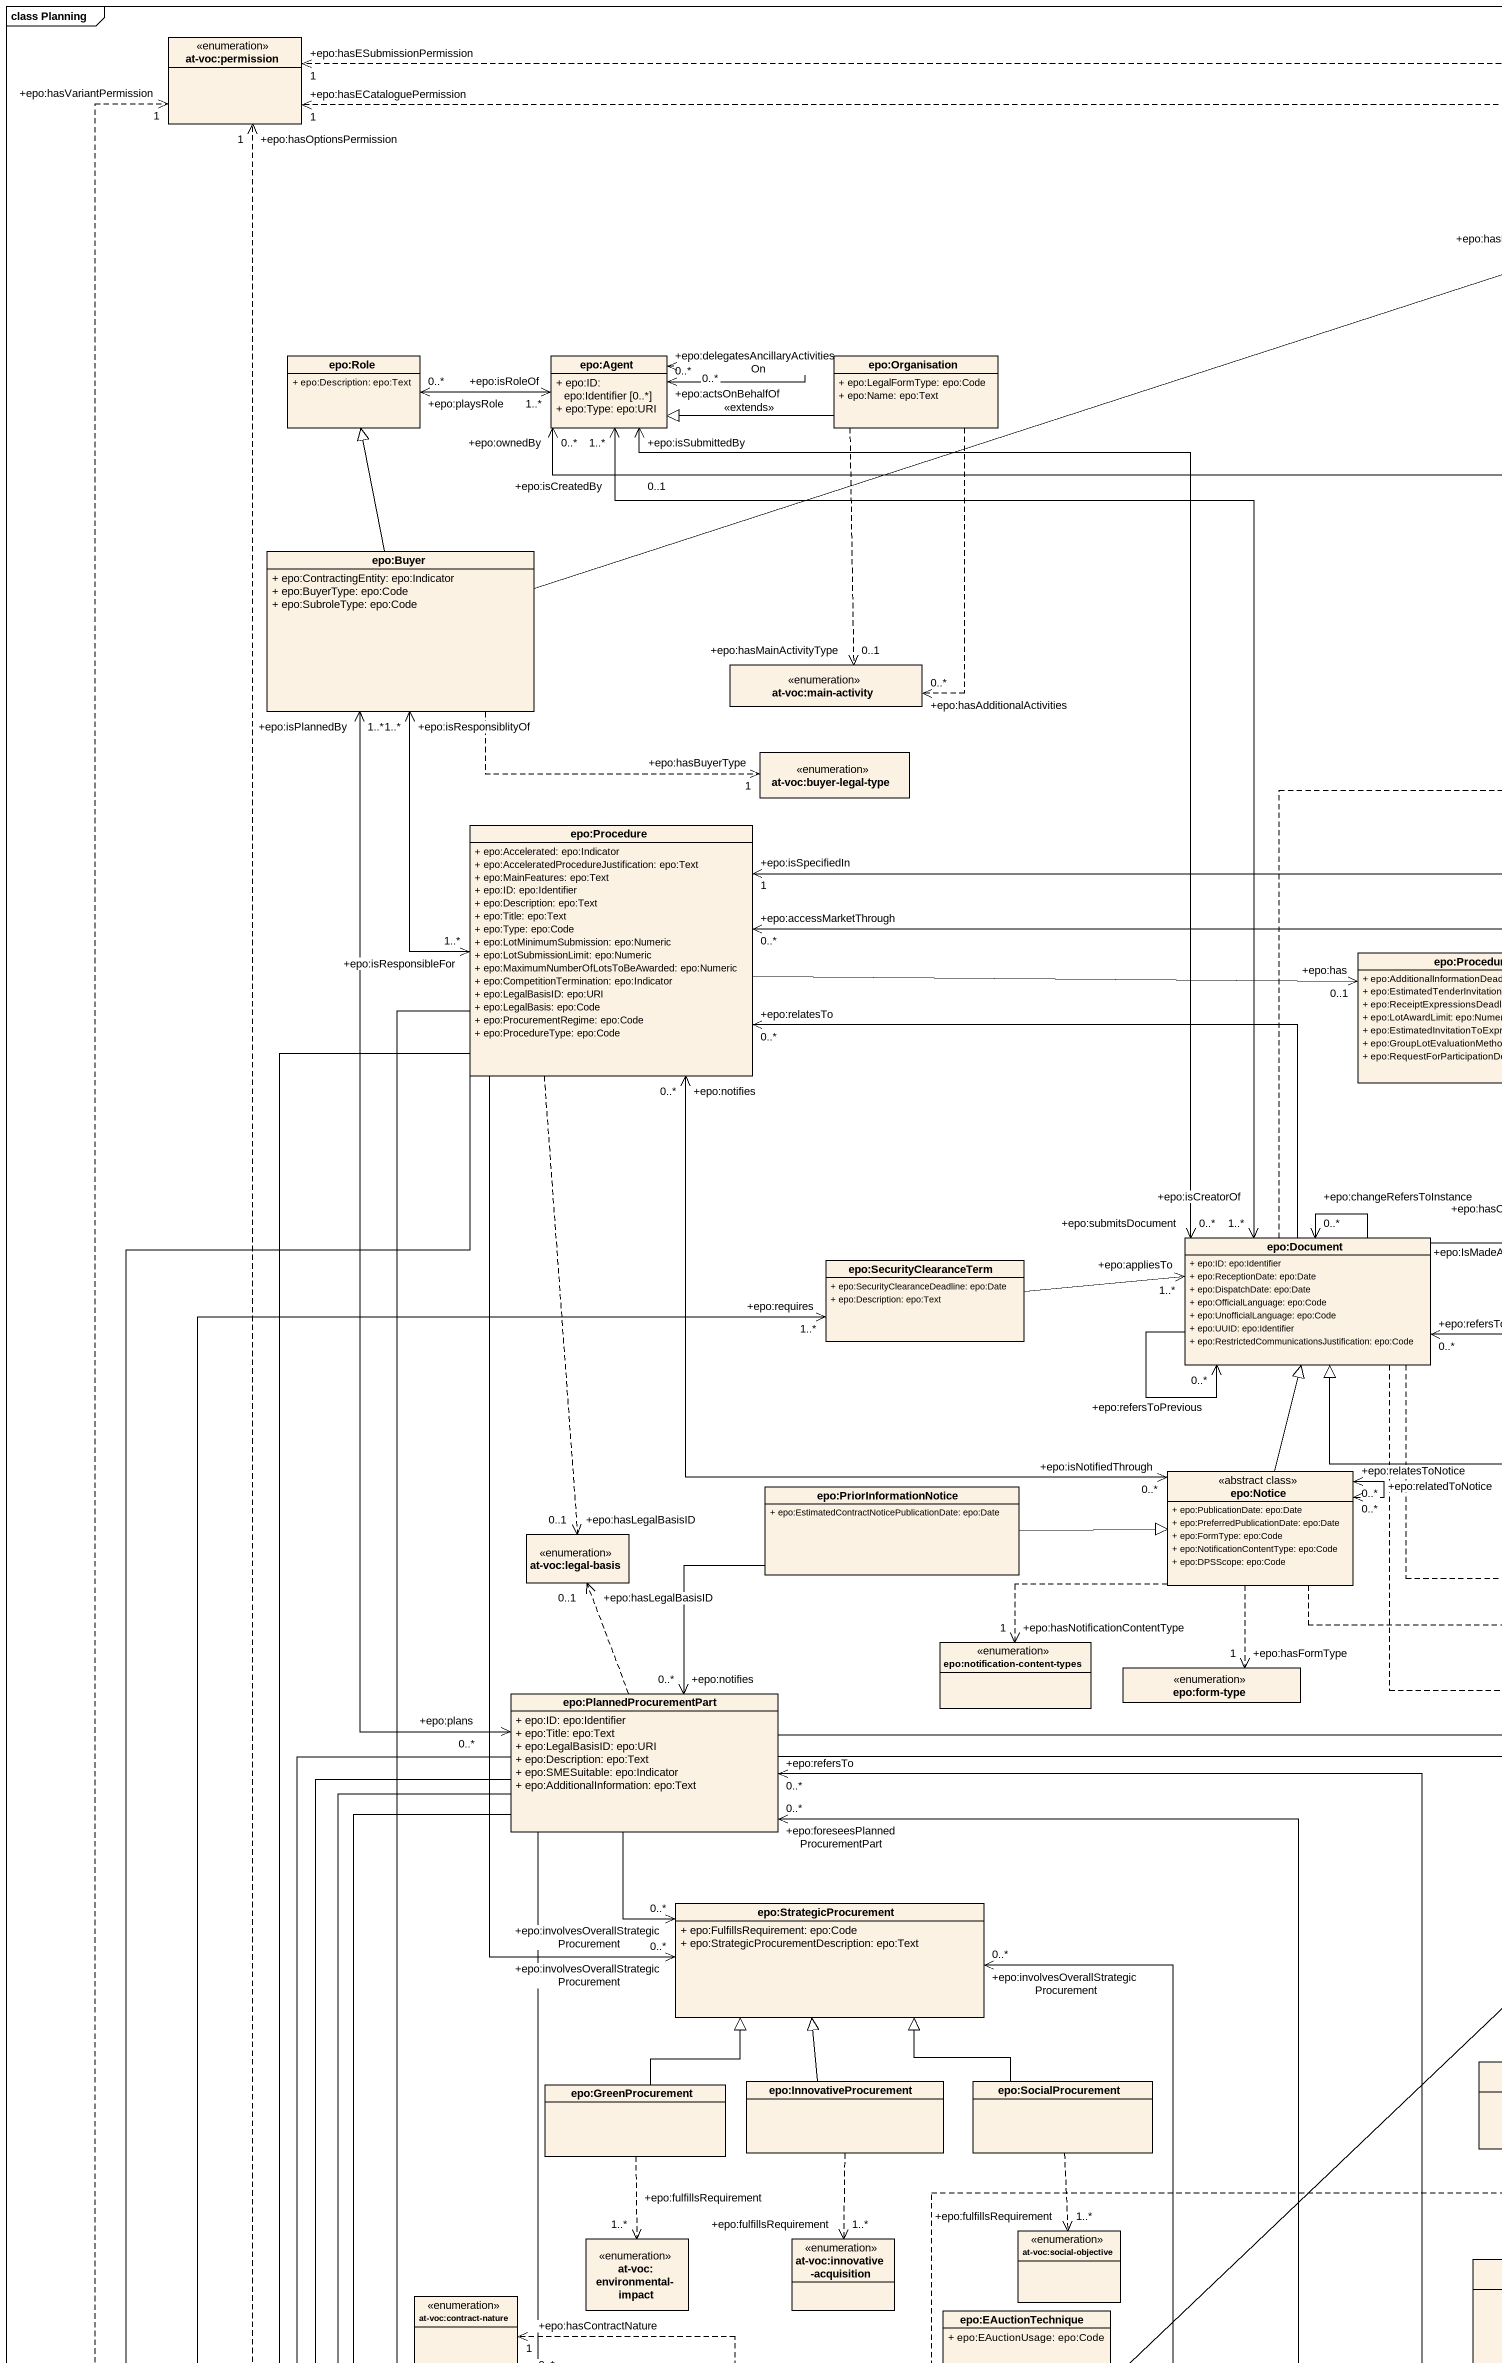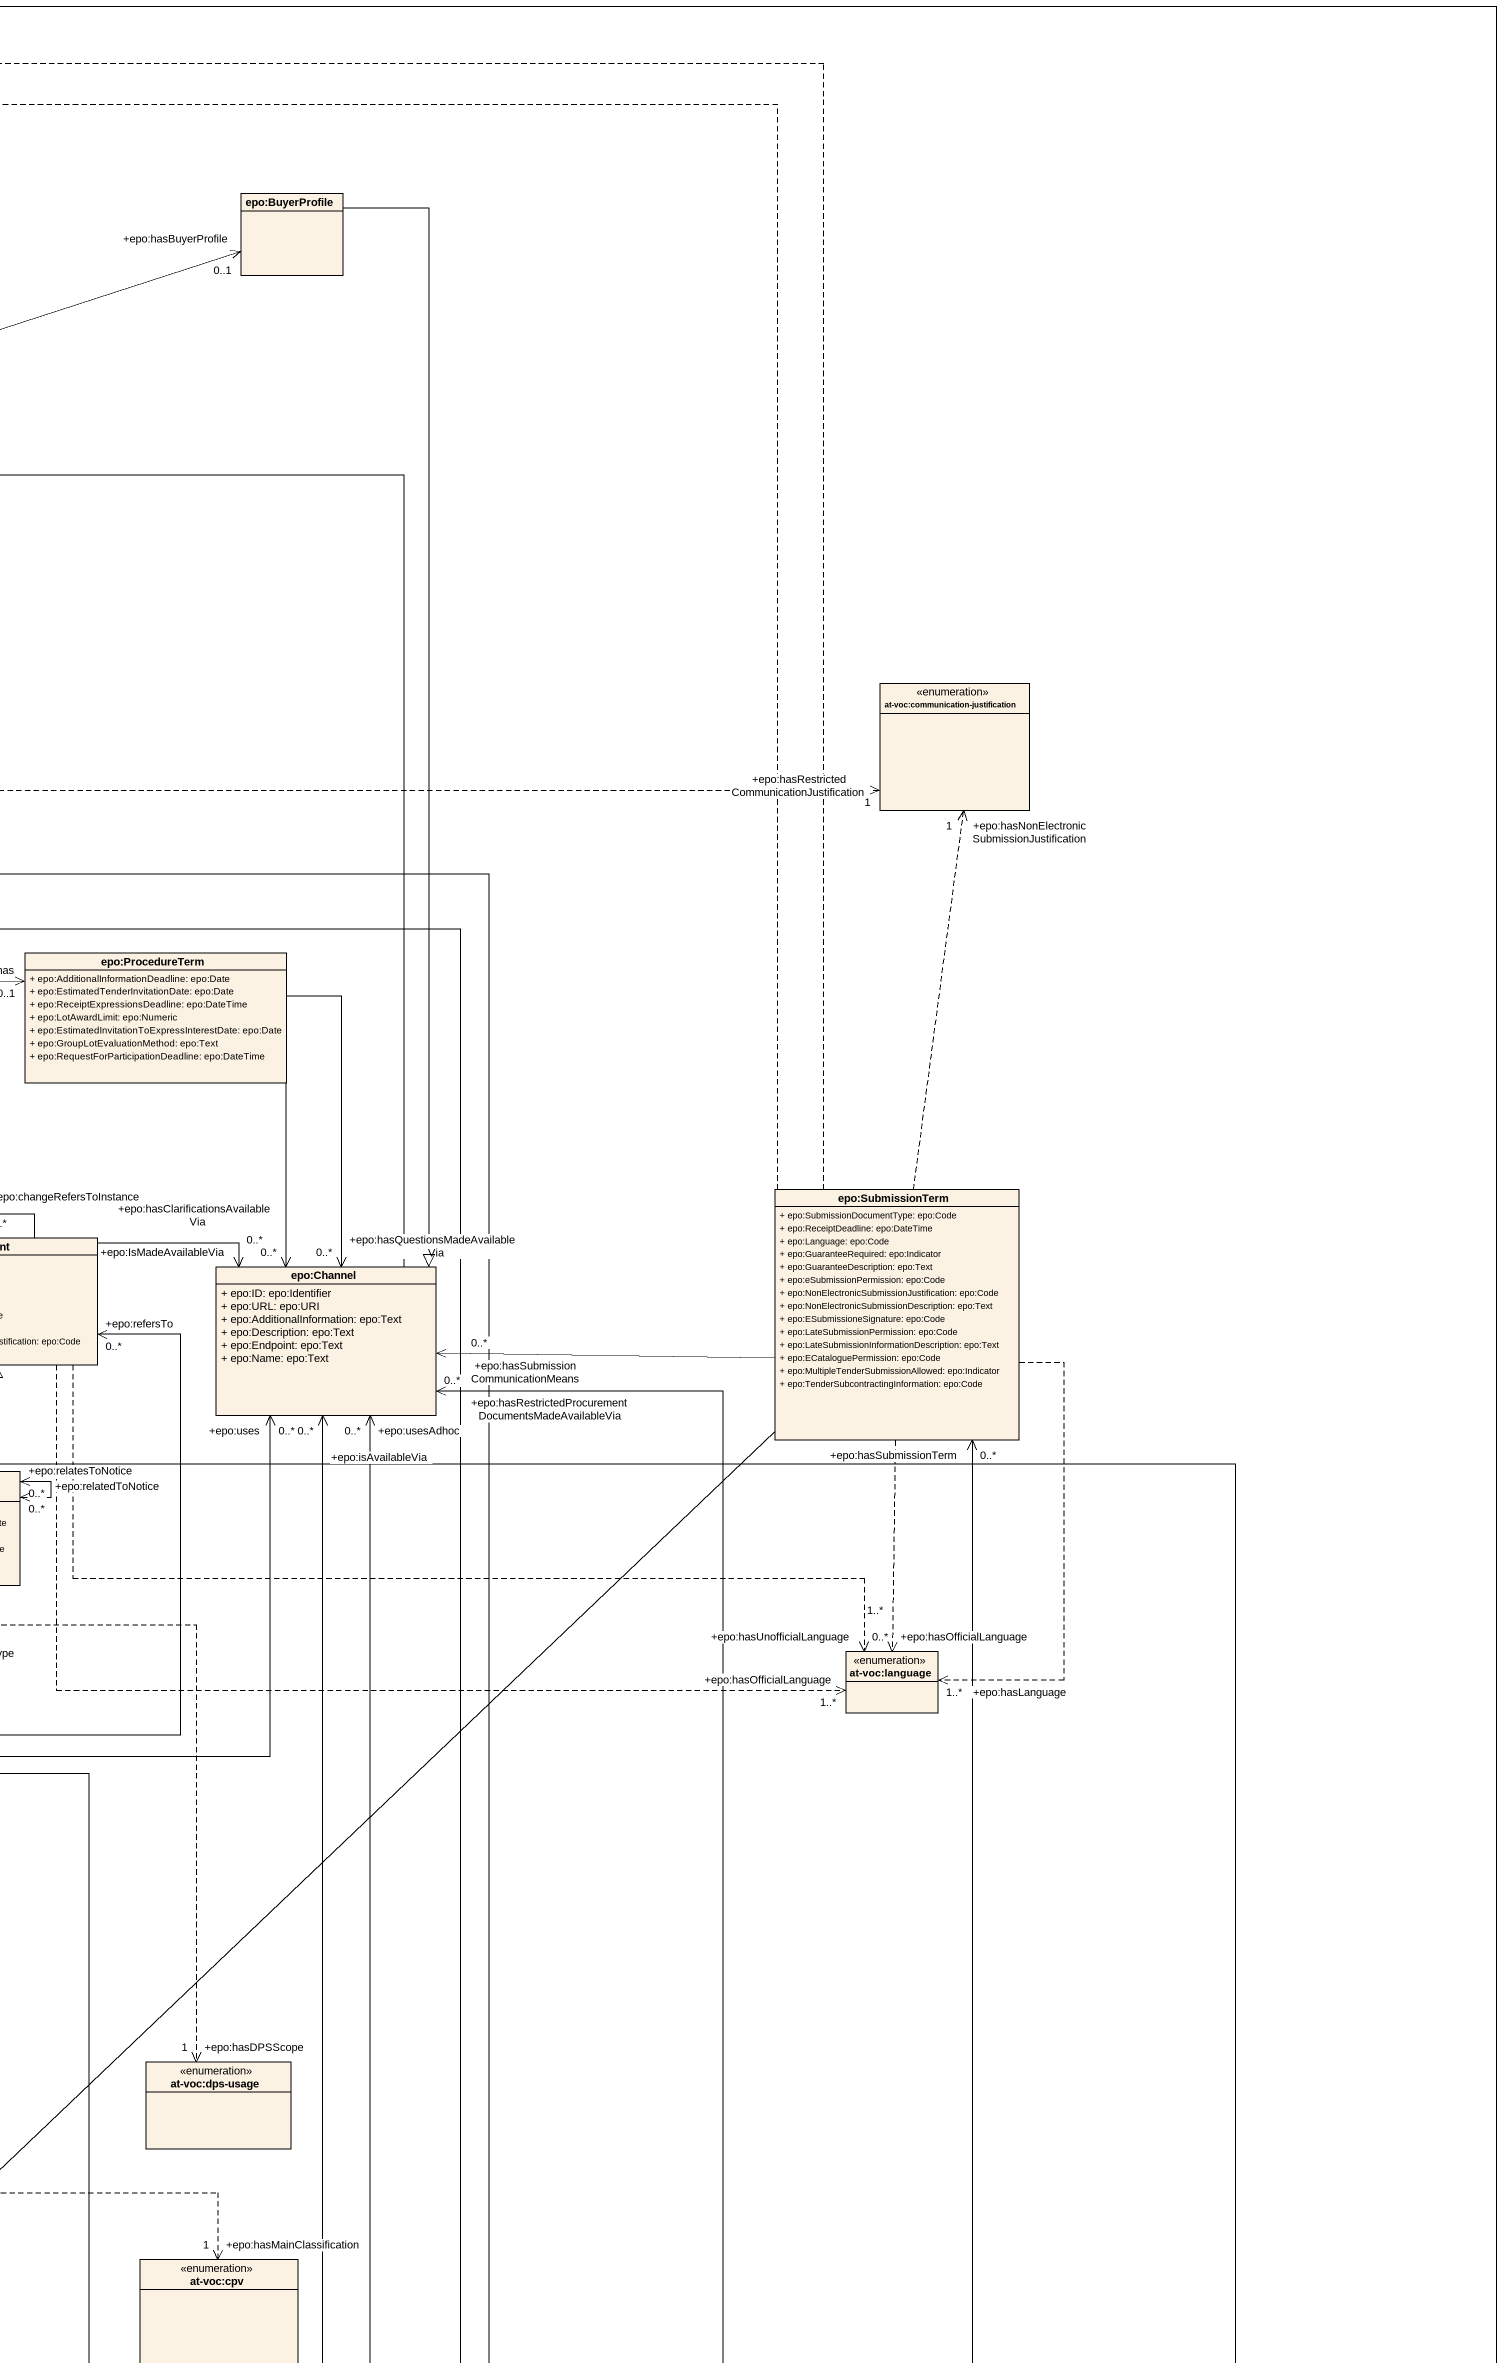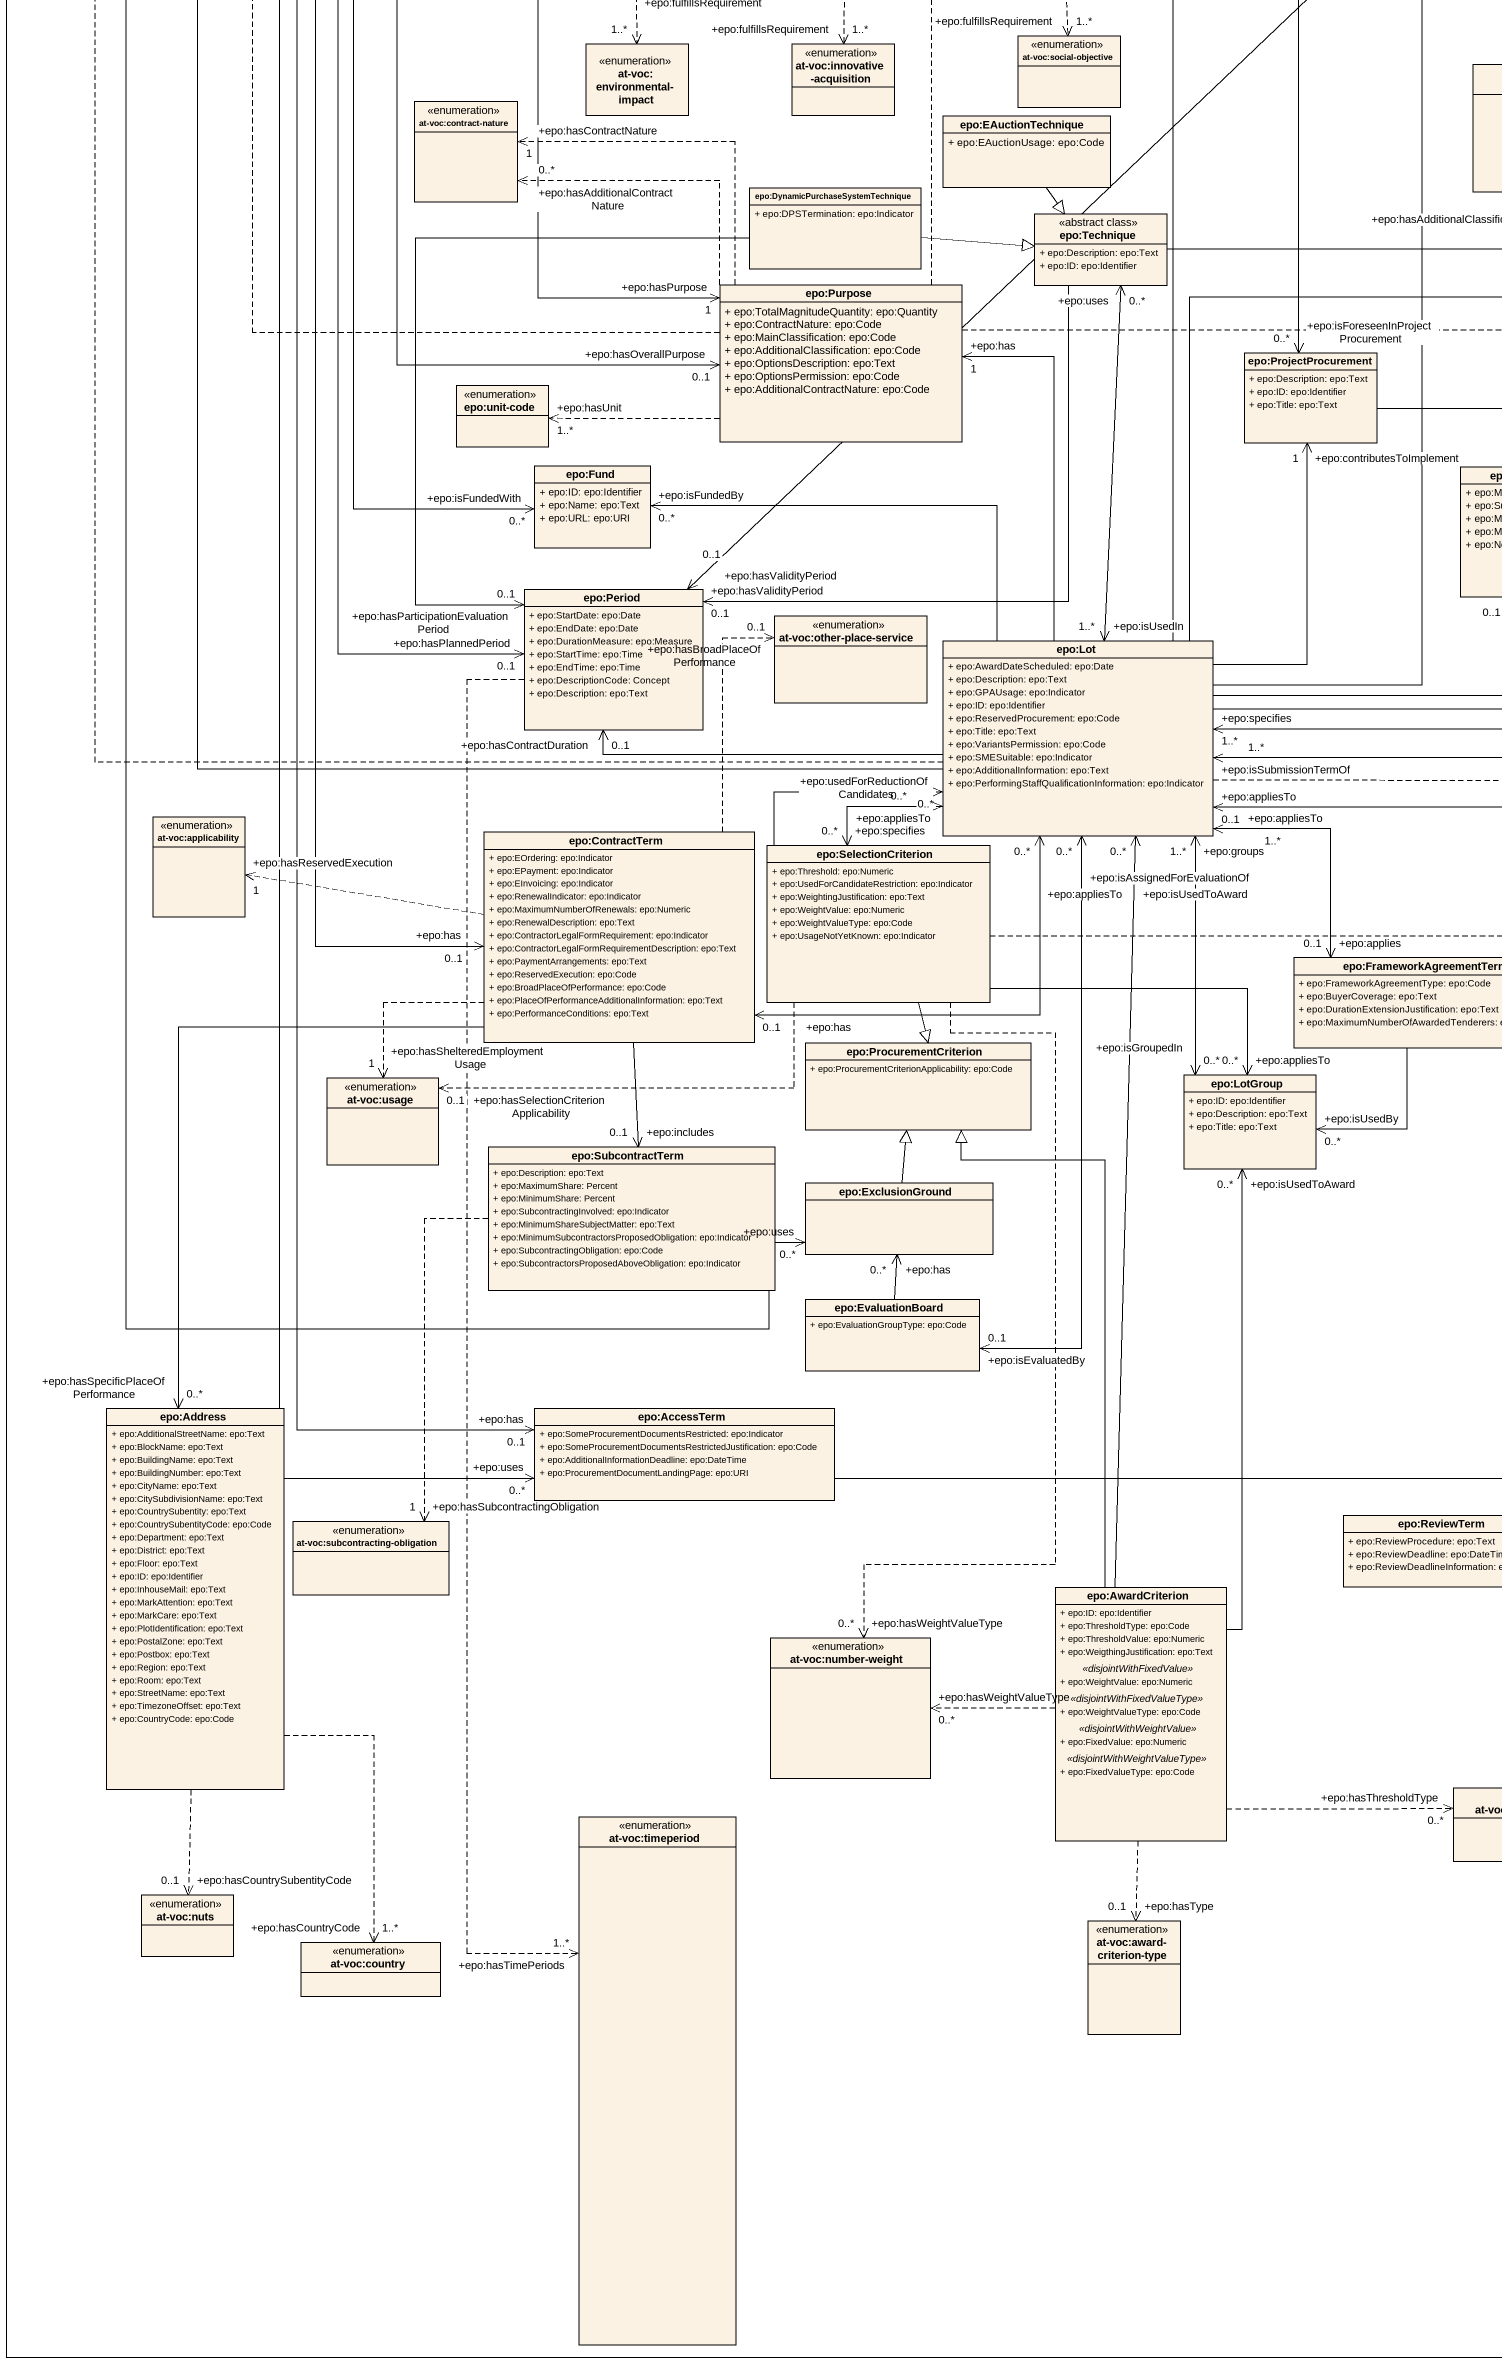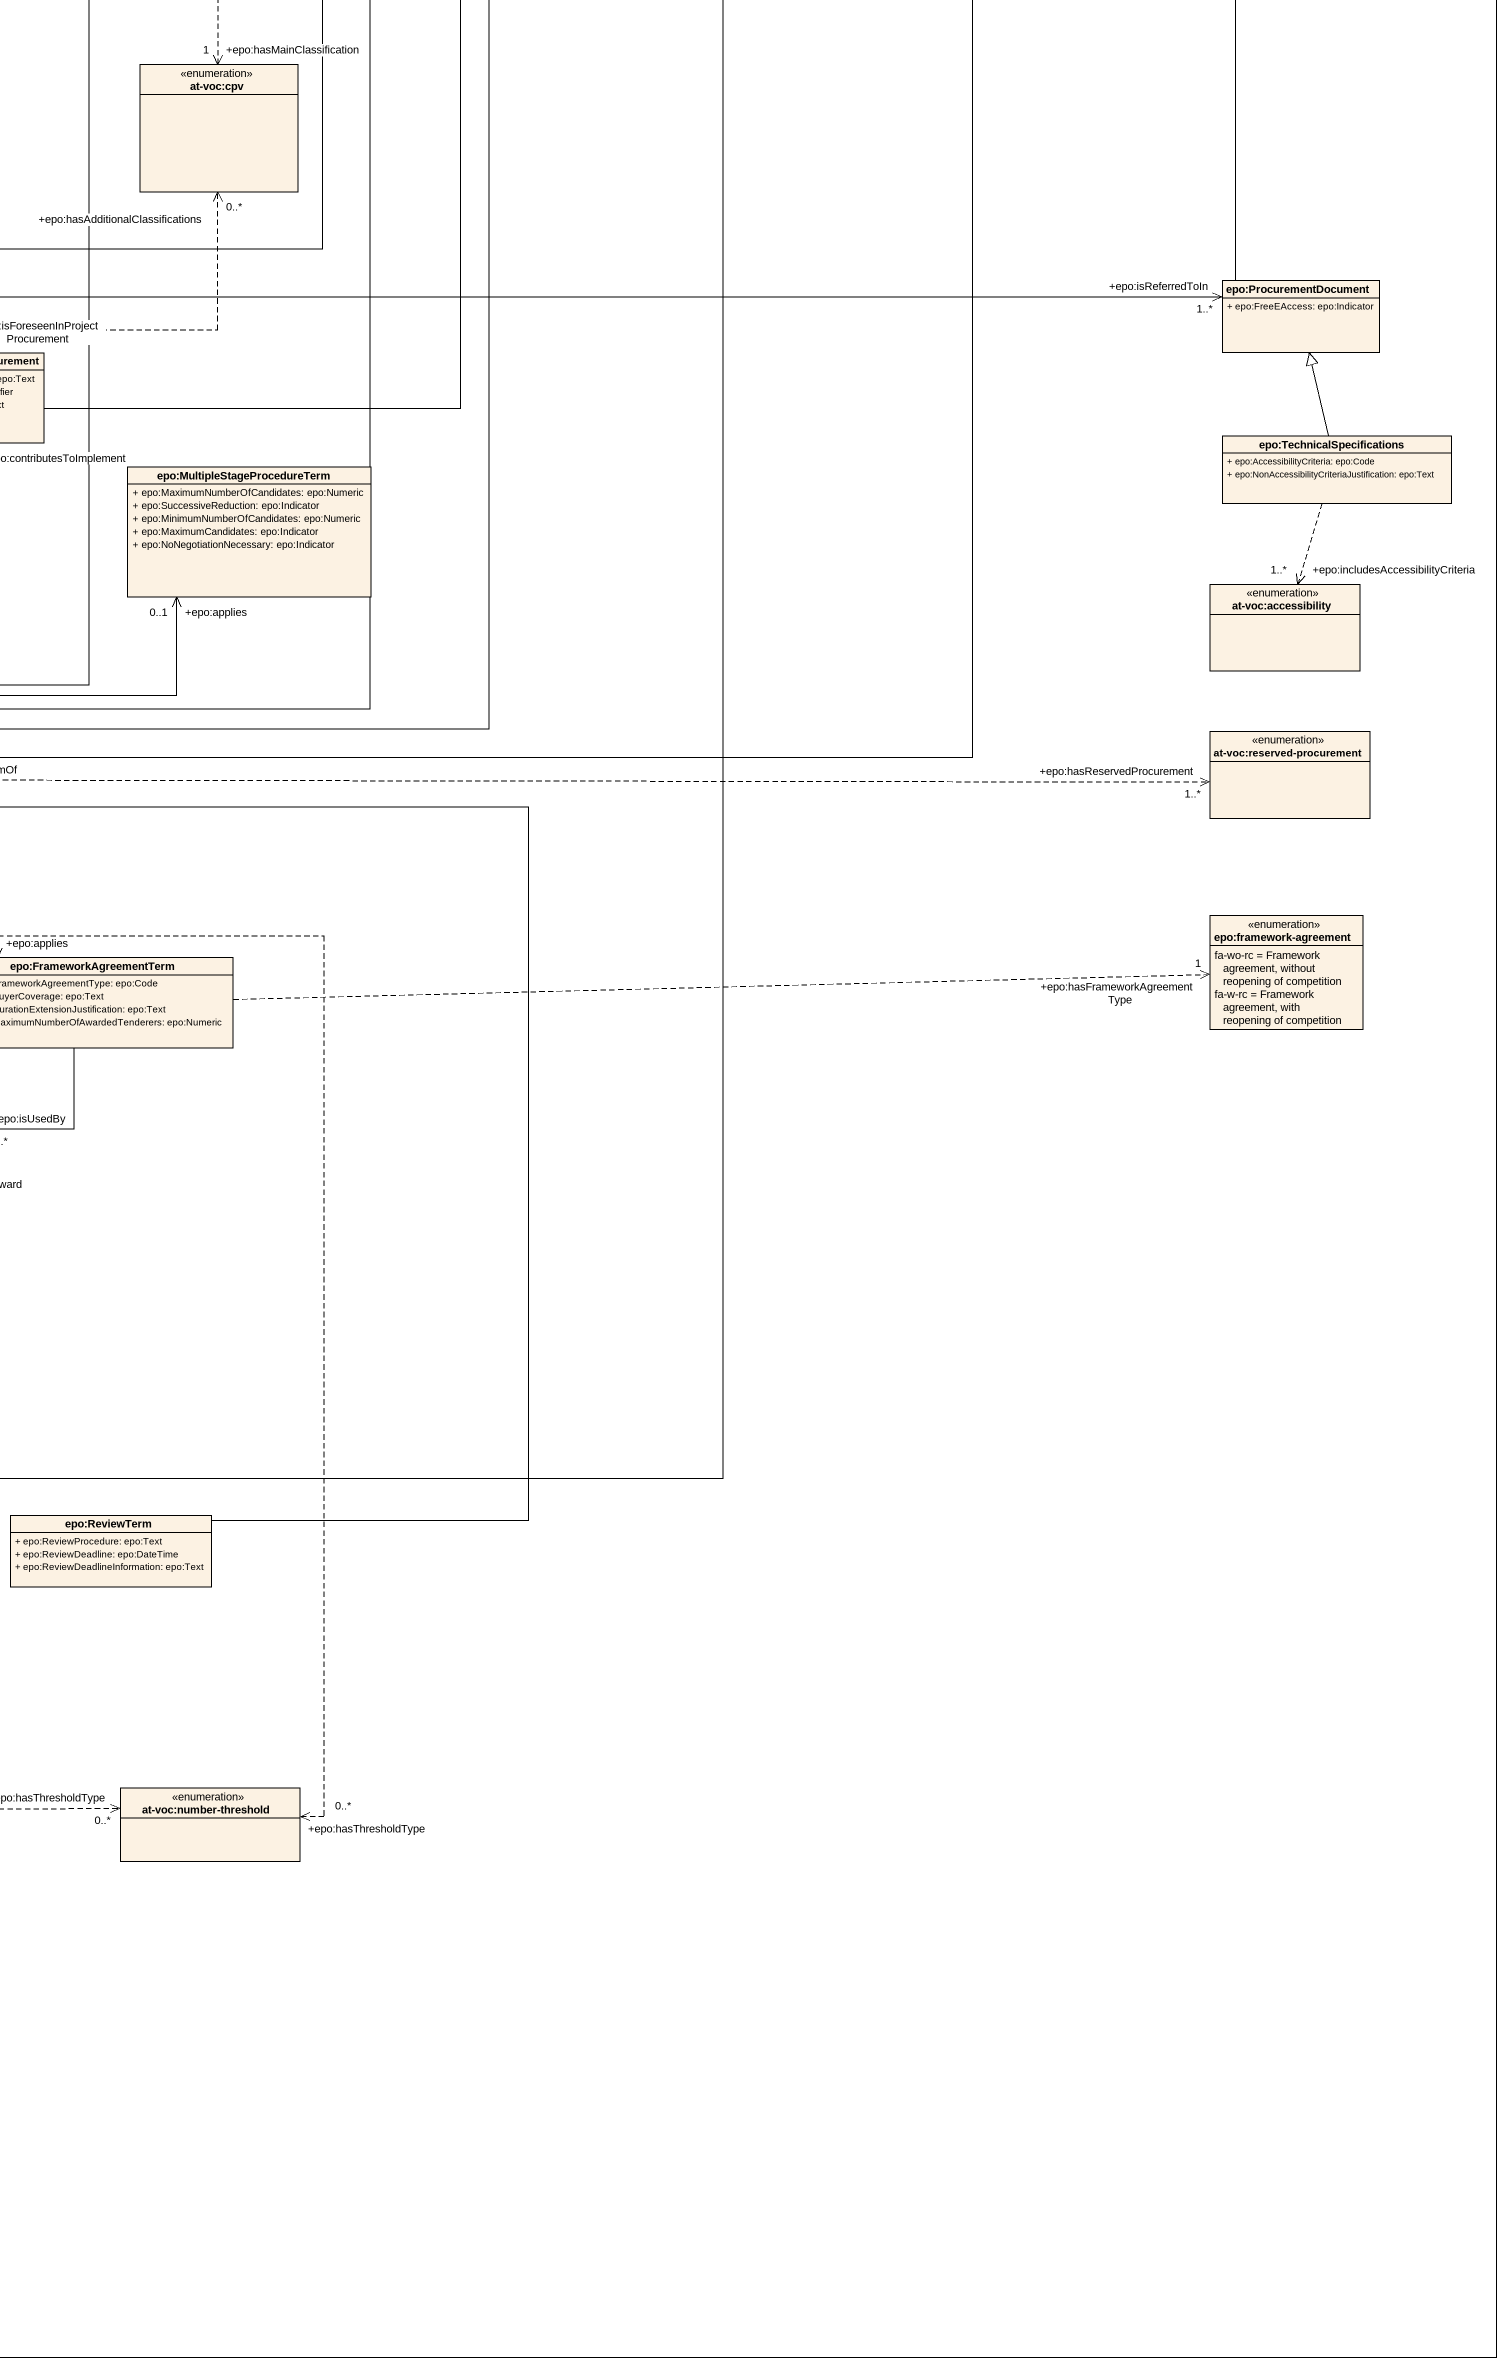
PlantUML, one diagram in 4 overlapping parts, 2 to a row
@startuml
mainframe class Planning
hide circle
hide empty members
skinparam classAttributeIconSize 0
enum "at-voc:permission" as at_voc_permission
class "epo:BuyerProfile" as epo_BuyerProfile
class "epo:Role" as epo_Role {
  + epo:Description: epo:Text
}
class "epo:Agent" as epo_Agent {
  + epo:ID: epo:Identifier [0..*]
  + epo:Type: epo:URI
}
class "epo:Organisation" as epo_Organisation {
  + epo:LegalFormType: epo:Code
  + epo:Name: epo:Text
}
class "epo:Buyer" as epo_Buyer {
  + epo:ContractingEntity: epo:Indicator
  + epo:BuyerType: epo:Code
  + epo:SubroleType: epo:Code
}
enum "at-voc:main-activity" as at_voc_main_activity
enum "at-voc:communication-justification" as at_voc_communication
enum "at-voc:buyer-legal-type" as at_voc_buyer_legal_type
class "epo:Procedure" as epo_Procedure {
  + epo:Accelerated: epo:Indicator
  + epo:AcceleratedProcedureJustification: epo:Text
  + epo:MainFeatures: epo:Text
  + epo:ID: epo:Identifier
  + epo:Description: epo:Text
  + epo:Title: epo:Text
  + epo:Type: epo:Code
  + epo:LotMinimumSubmission: epo:Numeric
  + epo:LotSubmissionLimit: epo:Numeric
  + epo:MaximumNumberOfLotsToBeAwarded: epo:Numeric
  + epo:CompetitionTermination: epo:Indicator
  + epo:LegalBasisID: epo:URI
  + epo:LegalBasis: epo:Code
  + epo:ProcurementRegime: epo:Code
  + epo:ProcedureType: epo:Code
}
class "epo:ProcedureTerm" as epo_ProcedureTerm {
  + epo:AdditionalInformationDeadline: epo:Date
  + epo:EstimatedTenderInvitationDate: epo:Date
  + epo:ReceiptExpressionsDeadline: epo:DateTime
  + epo:LotAwardLimit: epo:Numeric
  + epo:EstimatedInvitationToExpressInterestDate: epo:Date
  + epo:GroupLotEvaluationMethod: epo:Text
  + epo:RequestForParticipationDeadline: epo:DateTime
}
class "epo:SubmissionTerm" as epo_SubmissionTerm {
  + epo:SubmissionDocumentType: epo:Code
  + epo:ReceiptDeadline: epo:DateTime
  + epo:Language: epo:Code
  + epo:GuaranteeRequired: epo:Indicator
  + epo:GuaranteeDescription: epo:Text
  + epo:eSubmissionPermission: epo:Code
  + epo:NonElectronicSubmissionJustification: epo:Code
  + epo:NonElectronicSubmissionDescription: epo:Text
  + epo:ESubmissioneSignature: epo:Code
  + epo:LateSubmissionPermission: epo:Code
  + epo:LateSubmissionInformationDescription: epo:Text
  + epo:ECataloguePermission: epo:Code
  + epo:MultipleTenderSubmissionAllowed: epo:Indicator
  + epo:TenderSubcontractingInformation: epo:Code
}
class "epo:SecurityClearanceTerm" as epo_SecurityClearanceTerm {
  + epo:SecurityClearanceDeadline: epo:Date
  + epo:Description: epo:Text
}
class "epo:Document" as epo_Document {
  + epo:ID: epo:Identifier
  + epo:ReceptionDate: epo:Date
  + epo:DispatchDate: epo:Date
  + epo:OfficialLanguage: epo:Code
  + epo:UnofficialLanguage: epo:Code
  + epo:UUID: epo:Identifier
  + epo:RestrictedCommunicationsJustification: epo:Code
}
class "epo:Channel" as epo_Channel {
  + epo:ID: epo:Identifier
  + epo:URL: epo:URI
  + epo:AdditionalInformation: epo:Text
  + epo:Description: epo:Text
  + epo:Endpoint: epo:Text
  + epo:Name: epo:Text
}
class "epo:PriorInformationNotice" as epo_PriorInformationNotice {
  + epo:EstimatedContractNoticePublicationDate: epo:Date
}
class "epo:Notice" as epo_Notice <<abstract class>> {
  + epo:PublicationDate: epo:Date
  + epo:PreferredPublicationDate: epo:Date
  + epo:FormType: epo:Code
  + epo:NotificationContentType: epo:Code
  + epo:DPSScope: epo:Code
}
enum "at-voc:legal-basis" as at_voc_legal_basis
enum "epo:notification-content-types" as epo_notification_content
enum "epo:form-type" as epo_form_type
enum "at-voc:language" as at_voc_language
class "epo:PlannedProcurementPart" as epo_PlannedProcurementPart {
  + epo:ID: epo:Identifier
  + epo:Title: epo:Text
  + epo:LegalBasisID: epo:URI
  + epo:Description: epo:Text
  + epo:SMESuitable: epo:Indicator
  + epo:AdditionalInformation: epo:Text
}
class "epo:StrategicProcurement" as epo_StrategicProcurement {
  + epo:FulfillsRequirement: epo:Code
  + epo:StrategicProcurementDescription: epo:Text
}
class "epo:GreenProcurement" as epo_GreenProcurement
class "epo:InnovativeProcurement" as epo_InnovativeProcurement
class "epo:SocialProcurement" as epo_SocialProcurement
enum "at-voc:dps-usage" as at_voc_dps_usage
enum "at-voc:social-objective" as at_voc_social_objective
enum "at-voc:environmental-impact" as at_voc_environmental_impact
enum "at-voc:innovative-acquisition" as at_voc_innovative
enum "at-voc:cpv" as at_voc_cpv
enum "at-voc:contract-nature" as at_voc_contract_nature
class "epo:EAuctionTechnique" as epo_EAuctionTechnique {
  + epo:EAuctionUsage: epo:Code
}
class "epo:DynamicPurchaseSystemTechnique" as epo_DynamicPurchaseSystemTec {
  + epo:DPSTermination: epo:Indicator
}
class "epo:Technique" as epo_Technique <<abstract class>> {
  + epo:Description: epo:Text
  + epo:ID: epo:Identifier
}
class "epo:Purpose" as epo_Purpose {
  + epo:TotalMagnitudeQuantity: epo:Quantity
  + epo:ContractNature: epo:Code
  + epo:MainClassification: epo:Code
  + epo:AdditionalClassification: epo:Code
  + epo:OptionsDescription: epo:Text
  + epo:OptionsPermission: epo:Code
  + epo:AdditionalContractNature: epo:Code
}
class "epo:ProcurementDocument" as epo_ProcurementDocument {
  + epo:FreeEAccess: epo:Indicator
}
class "epo:ProjectProcurement" as epo_ProjectProcurement {
  + epo:Description: epo:Text
  + epo:ID: epo:Identifier
  + epo:Title: epo:Text
}
enum "epo:unit-code" as epo_unit_code
class "epo:TechnicalSpecifications" as epo_TechnicalSpecifications {
  + epo:AccessibilityCriteria: epo:Code
  + epo:NonAccessibilityCriteriaJustification: epo:Text
}
class "epo:Fund" as epo_Fund {
  + epo:ID: epo:Identifier
  + epo:Name: epo:Text
  + epo:URL: epo:URI
}
class "epo:MultipleStageProcedureTerm" as epo_MultipleStageProcedureTe {
  + epo:MaximumNumberOfCandidates: epo:Numeric
  + epo:SuccessiveReduction: epo:Indicator
  + epo:MinimumNumberOfCandidates: epo:Numeric
  + epo:MaximumCandidates: epo:Indicator
  + epo:NoNegotiationNecessary: epo:Indicator
}
class "epo:Period" as epo_Period {
  + epo:StartDate: epo:Date
  + epo:EndDate: epo:Date
  + epo:DurationMeasure: epo:Measure
  + epo:StartTime: epo:Time
  + epo:EndTime: epo:Time
  + epo:DescriptionCode: Concept
  + epo:Description: epo:Text
}
enum "at-voc:accessibility" as at_voc_accessibility
enum "at-voc:other-place-service" as at_voc_other_place_service
class "epo:Lot" as epo_Lot {
  + epo:AwardDateScheduled: epo:Date
  + epo:Description: epo:Text
  + epo:GPAUsage: epo:Indicator
  + epo:ID: epo:Identifier
  + epo:ReservedProcurement: epo:Code
  + epo:Title: epo:Text
  + epo:VariantsPermission: epo:Code
  + epo:SMESuitable: epo:Indicator
  + epo:AdditionalInformation: epo:Text
  + epo:PerformingStaffQualificationInformation: epo:Indicator
}
enum "at-voc:reserved-procurement" as at_voc_reserved_procurement
enum "at-voc:applicability" as at_voc_applicability
class "epo:ContractTerm" as epo_ContractTerm {
  + epo:EOrdering: epo:Indicator
  + epo:EPayment: epo:Indicator
  + epo:EInvoicing: epo:Indicator
  + epo:RenewalIndicator: epo:Indicator
  + epo:MaximumNumberOfRenewals: epo:Numeric
  + epo:RenewalDescription: epo:Text
  + epo:ContractorLegalFormRequirement: epo:Indicator
  + epo:ContractorLegalFormRequirementDescription: epo:Text
  + epo:PaymentArrangements: epo:Text
  + epo:ReservedExecution: epo:Code
  + epo:BroadPlaceOfPerformance: epo:Code
  + epo:PlaceOfPerformanceAdditionalInformation: epo:Text
  + epo:PerformanceConditions: epo:Text
}
class "epo:SelectionCriterion" as epo_SelectionCriterion {
  + epo:Threshold: epo:Numeric
  + epo:UsedForCandidateRestriction: epo:Indicator
  + epo:WeightingJustification: epo:Text
  + epo:WeightValue: epo:Numeric
  + epo:WeightValueType: epo:Code
  + epo:UsageNotYetKnown: epo:Indicator
}
enum "epo:framework-agreement" as epo_framework_agreement {
  fa-wo-rc = Framework agreement, without reopening of competition
  fa-w-rc = Framework agreement, with reopening of competition
}
class "epo:FrameworkAgreementTerm" as epo_FrameworkAgreementTerm {
  + epo:FrameworkAgreementType: epo:Code
  + epo:BuyerCoverage: epo:Text
  + epo:DurationExtensionJustification: epo:Text
  + epo:MaximumNumberOfAwardedTenderers: epo:Numeric
}
class "epo:ProcurementCriterion" as epo_ProcurementCriterion {
  + epo:ProcurementCriterionApplicability: epo:Code
}
enum "at-voc:usage" as at_voc_usage
class "epo:LotGroup" as epo_LotGroup {
  + epo:ID: epo:Identifier
  + epo:Description: epo:Text
  + epo:Title: epo:Text
}
class "epo:SubcontractTerm" as epo_SubcontractTerm {
  + epo:Description: epo:Text
  + epo:MaximumShare: Percent
  + epo:MinimumShare: Percent
  + epo:SubcontractingInvolved: epo:Indicator
  + epo:MinimumShareSubjectMatter: epo:Text
  + epo:MinimumSubcontractorsProposedObligation: epo:Indicator
  + epo:SubcontractingObligation: epo:Code
  + epo:SubcontractorsProposedAboveObligation: epo:Indicator
}
class "epo:ExclusionGround" as epo_ExclusionGround
class "epo:EvaluationBoard" as epo_EvaluationBoard {
  + epo:EvaluationGroupType: epo:Code
}
class "epo:Address" as epo_Address {
  + epo:AdditionalStreetName: epo:Text
  + epo:BlockName: epo:Text
  + epo:BuildingName: epo:Text
  + epo:BuildingNumber: epo:Text
  + epo:CityName: epo:Text
  + epo:CitySubdivisionName: epo:Text
  + epo:CountrySubentity: epo:Text
  + epo:CountrySubentityCode: epo:Code
  + epo:Department: epo:Text
  + epo:District: epo:Text
  + epo:Floor: epo:Text
  + epo:ID: epo:Identifier
  + epo:InhouseMail: epo:Text
  + epo:MarkAttention: epo:Text
  + epo:MarkCare: epo:Text
  + epo:PlotIdentification: epo:Text
  + epo:PostalZone: epo:Text
  + epo:Postbox: epo:Text
  + epo:Region: epo:Text
  + epo:Room: epo:Text
  + epo:StreetName: epo:Text
  + epo:TimezoneOffset: epo:Text
  + epo:CountryCode: epo:Code
}
class "epo:AccessTerm" as epo_AccessTerm {
  + epo:SomeProcurementDocumentsRestricted: epo:Indicator
  + epo:SomeProcurementDocumentsRestrictedJustification: epo:Code
  + epo:AdditionalInformationDeadline: epo:DateTime
  + epo:ProcurementDocumentLandingPage: epo:URI
}
enum "at-voc:subcontracting-obligation" as at_voc_subcontracting
class "epo:ReviewTerm" as epo_ReviewTerm {
  + epo:ReviewProcedure: epo:Text
  + epo:ReviewDeadline: epo:DateTime
  + epo:ReviewDeadlineInformation: epo:Text
}
class "epo:AwardCriterion" as epo_AwardCriterion {
  + epo:ID: epo:Identifier
  + epo:ThresholdType: epo:Code
  + epo:ThresholdValue: epo:Numeric
  + epo:WeigthingJustification: epo:Text
  .. <<disjointWithFixedValue>> ..
  + epo:WeightValue: epo:Numeric
  .. <<disjointWithFixedValueType>> ..
  + epo:WeightValueType: epo:Code
  .. <<disjointWithWeightValue>> ..
  + epo:FixedValue: epo:Numeric
  .. <<disjointWithWeightValueType>> ..
  + epo:FixedValueType: epo:Code
}
enum "at-voc:number-weight" as at_voc_number_weight
enum "at-voc:number-threshold" as at_voc_number_threshold
enum "at-voc:timeperiod" as at_voc_timeperiod
enum "at-voc:nuts" as at_voc_nuts
enum "at-voc:award-criterion-type" as at_voc_award_criterion_type
enum "at-voc:country" as at_voc_country
epo_BuyerProfile --|> epo_Channel
epo_Agent "+epo:isRoleOf\n1..*" <-left-> "+epo:playsRole\n0..*" epo_Role
epo_Agent "+epo:actsOnBehalfOf\n0..*" <--> "+epo:delegatesAncillaryActivitiesOn\n0..*" epo_Agent
epo_Agent "+epo:isCreatedBy\n1..*" <--> "+epo:isCreatorOf\n1..*" epo_Document
epo_Organisation -left-|> epo_Agent : <<extends>>
epo_Organisation ..> "+epo:hasAdditionalActivities\n0..*" at_voc_main_activity
epo_Organisation ..> "+epo:hasMainActivityType\n0..1" at_voc_main_activity
epo_Buyer -right-> "+epo:hasBuyerProfile\n0..1" epo_BuyerProfile
epo_Buyer -up-|> epo_Role
epo_Buyer .right.> "+epo:hasBuyerType\n1" at_voc_buyer_legal_type
epo_Buyer "+epo:isPlannedBy\n1..*" <--> "+epo:plans\n0..*" epo_PlannedProcurementPart
epo_Procedure "+epo:isResponsibleFor\n1..*" <-up-> "+epo:isResponsiblityOf\n1..*" epo_Buyer
epo_Procedure -right-> "+epo:has\n0..1" epo_ProcedureTerm
epo_Procedure ..> "+epo:hasLegalBasisID\n0..1" at_voc_legal_basis
epo_Procedure --> "+epo:involvesOverallStrategicProcurement\n0..*" epo_StrategicProcurement
epo_Procedure --> "+epo:hasOverallPurpose\n0..1" epo_Purpose
epo_Procedure "+epo:isSpecifiedIn\n1" <--> "+epo:specifies\n1..*" epo_Lot
epo_Procedure --> "+epo:uses\n0..*" epo_ExclusionGround
epo_Procedure --> "+epo:uses\n0..*" epo_AccessTerm
epo_ProcedureTerm --> "+epo:hasQuestionsMadeAvailableVia\n0..*" epo_Channel
epo_ProcedureTerm --> "+epo:hasClarificationsAvailableVia\n0..*" epo_Channel
epo_SubmissionTerm .up.> "+epo:hasECataloguePermission\n1" at_voc_permission
epo_SubmissionTerm .up.> "+epo:hasESubmissionPermission\n1" at_voc_permission
epo_SubmissionTerm .up.> "+epo:hasNonElectronicSubmissionJustification\n1" at_voc_communication
epo_SubmissionTerm -left-> "+epo:hasSubmissionCommunicationMeans\n0..*" epo_Channel
epo_SubmissionTerm ..> "+epo:hasLanguage\n1..*" at_voc_language
epo_SubmissionTerm ..> "+epo:hasOfficialLanguage\n1..*" at_voc_language
epo_SubmissionTerm --> "+epo:hasValidityPeriod\n0..1" epo_Period
epo_SubmissionTerm "+epo:hasSubmissionTerm\n0..*" <--> "+epo:isSubmissionTermOf\n1..*" epo_Lot
epo_SecurityClearanceTerm -right-> "+epo:appliesTo\n1..*" epo_Document
epo_Document "+epo:submitsDocument\n0..*" <-up-> "+epo:isSubmittedBy\n0..1" epo_Agent
epo_Document .right.> "+epo:hasRestrictedCommunicationJustification\n1" at_voc_communication
epo_Document -left-> "+epo:relatesTo\n0..*" epo_Procedure
epo_Document --> "+epo:refersToPrevious\n0..*" epo_Document
epo_Document --> "+epo:changeRefersToInstance\n0..*" epo_Document
epo_Document -right-> "+epo:IsMadeAvailableVia\n0..*" epo_Channel
epo_Document .right.> "+epo:hasUnofficialLanguage\n0..*" at_voc_language
epo_Document .right.> "+epo:hasOfficialLanguage\n1..*" at_voc_language
epo_Channel -up-> "+epo:ownedBy\n0..*" epo_Agent
epo_PriorInformationNotice -right-|> epo_Notice
epo_PriorInformationNotice --> "+epo:notifies\n0..*" epo_PlannedProcurementPart
epo_Notice "+epo:isNotifiedThrough\n0..*" <-up-> "+epo:notifies\n0..*" epo_Procedure
epo_Notice -up-|> epo_Document
epo_Notice "+epo:relatedToNotice\n0..*" <--> "+epo:relatesToNotice\n0..*" epo_Notice
epo_Notice ..> "+epo:hasNotificationContentType\n1" epo_notification_content
epo_Notice ..> "+epo:hasFormType\n1" epo_form_type
epo_Notice ..> "+epo:hasDPSScope\n1" at_voc_dps_usage
epo_PlannedProcurementPart -up-> "+epo:refersTo\n0..*" epo_Document
epo_PlannedProcurementPart -right-> "+epo:uses\n0..*" epo_Channel
epo_PlannedProcurementPart .up.> "+epo:hasLegalBasisID\n0..1" at_voc_legal_basis
epo_PlannedProcurementPart --> "+epo:involvesOverallStrategicProcurement\n0..*" epo_StrategicProcurement
epo_PlannedProcurementPart --> "+epo:hasPurpose\n1" epo_Purpose
epo_PlannedProcurementPart --> "+epo:isFundedWith\n0..*" epo_Fund
epo_PlannedProcurementPart --> "+epo:hasPlannedPeriod\n0..1" epo_Period
epo_PlannedProcurementPart --> "+epo:has\n0..1" epo_ContractTerm
epo_PlannedProcurementPart --> "+epo:has\n0..1" epo_AccessTerm
epo_GreenProcurement -up-|> epo_StrategicProcurement
epo_GreenProcurement ..> "+epo:fulfillsRequirement\n1..*" at_voc_environmental_impact
epo_InnovativeProcurement -up-|> epo_StrategicProcurement
epo_InnovativeProcurement ..> "+epo:fulfillsRequirement\n1..*" at_voc_innovative
epo_SocialProcurement -up-|> epo_StrategicProcurement
epo_SocialProcurement ..> "+epo:fulfillsRequirement\n1..*" at_voc_social_objective
epo_EAuctionTechnique --|> epo_Technique
epo_DynamicPurchaseSystemTec -right-|> epo_Technique
epo_DynamicPurchaseSystemTec --> "+epo:hasParticipationEvaluationPeriod\n0..1" epo_Period
epo_Technique -up-> "+epo:isAvailableVia\n0..*" epo_Channel
epo_Technique --> "+epo:hasValidityPeriod\n0..1" epo_Period
epo_Technique "+epo:uses\n0..*" <--> "+epo:isUsedIn\n1..*" epo_Lot
epo_Purpose .up.> "+epo:hasOptionsPermission\n1" at_voc_permission
epo_Purpose .right.> "+epo:hasAdditionalClassifications\n0..*" at_voc_cpv
epo_Purpose .right.> "+epo:hasMainClassification\n1" at_voc_cpv
epo_Purpose .left.> "+epo:hasAdditionalContractNature\n0..*" at_voc_contract_nature
epo_Purpose .left.> "+epo:hasContractNature\n1" at_voc_contract_nature
epo_Purpose .left.> "+epo:hasUnit\n1..*" epo_unit_code
epo_ProcurementDocument -up-|> epo_Document
epo_ProjectProcurement -up-> "+epo:accessMarketThrough\n0..*" epo_Procedure
epo_ProjectProcurement "+epo:isForeseenInProjectProcurement\n0..*" <-up-> "+epo:foreseesPlannedProcurementPart\n0..*" epo_PlannedProcurementPart
epo_TechnicalSpecifications -up-|> epo_ProcurementDocument
epo_TechnicalSpecifications ..> "+epo:includesAccessibilityCriteria\n1..*" at_voc_accessibility
epo_Period ..> "+epo:hasTimePeriods\n1..*" at_voc_timeperiod
epo_Lot .up.> "+epo:hasVariantPermission\n1" at_voc_permission
epo_Lot -up-> "+epo:requires\n1..*" epo_SecurityClearanceTerm
epo_Lot -up-> "+epo:usesAdhoc\n0..*" epo_Channel
epo_Lot -up-> "+epo:refersTo\n0..*" epo_PlannedProcurementPart
epo_Lot -up-> "+epo:involvesOverallStrategicProcurement\n0..*" epo_StrategicProcurement
epo_Lot -up-> "+epo:has\n1" epo_Purpose
epo_Lot -right-> "+epo:isReferredToIn\n1..*" epo_ProcurementDocument
epo_Lot -up-> "+epo:contributesToImplement\n1" epo_ProjectProcurement
epo_Lot -left-> "+epo:isFundedBy\n0..*" epo_Fund
epo_Lot -right-> "+epo:applies\n0..1" epo_MultipleStageProcedureTe
epo_Lot -left-> "+epo:hasContractDuration\n0..1" epo_Period
epo_Lot .right.> "+epo:hasReservedProcurement\n1..*" at_voc_reserved_procurement
epo_Lot "+epo:appliesTo\n0..*" <-left-> "+epo:has\n0..1" epo_ContractTerm
epo_Lot "+epo:groups\n1..*" <--> "+epo:isGroupedIn\n0..*" epo_LotGroup
epo_ContractTerm .up.> "+epo:hasBroadPlaceOfPerformance\n0..1" at_voc_other_place_service
epo_ContractTerm .left.> "+epo:hasReservedExecution\n1" at_voc_applicability
epo_ContractTerm ..> "+epo:hasShelteredEmploymentUsage\n1" at_voc_usage
epo_ContractTerm --> "+epo:includes\n0..1" epo_SubcontractTerm
epo_ContractTerm --> "+epo:hasSpecificPlaceOfPerformance\n0..*" epo_Address
epo_SelectionCriterion -up-> "+epo:usedForReductionOfCandidates\n0..*" epo_Lot
epo_SelectionCriterion "+epo:specifies\n0..*" <-up-> "+epo:appliesTo\n0..*" epo_Lot
epo_SelectionCriterion --|> epo_ProcurementCriterion
epo_SelectionCriterion .left.> "+epo:hasSelectionCriterionApplicability\n0..1" at_voc_usage
epo_SelectionCriterion -right-> "+epo:appliesTo\n0..*" epo_LotGroup
epo_SelectionCriterion ..> "+epo:hasWeightValueType\n0..*" at_voc_number_weight
epo_SelectionCriterion ..> "+epo:hasThresholdType\n0..*" at_voc_number_threshold
epo_FrameworkAgreementTerm "+epo:applies\n0..1" <-up-> "+epo:appliesTo\n1..*" epo_Lot
epo_FrameworkAgreementTerm .right.> "+epo:hasFrameworkAgreementType\n1" epo_framework_agreement
epo_FrameworkAgreementTerm --> "+epo:isUsedBy\n0..*" epo_LotGroup
epo_SubcontractTerm ..> "+epo:hasSubcontractingObligation\n1" at_voc_subcontracting
epo_ExclusionGround -up-|> epo_ProcurementCriterion
epo_EvaluationBoard "+epo:isEvaluatedBy\n0..1" <-up-> "+epo:isAssignedForEvaluationOf\n0..*" epo_Lot
epo_EvaluationBoard -up-> "+epo:has\n0..*" epo_ExclusionGround
epo_Address ..> "+epo:hasCountrySubentityCode\n0..1" at_voc_nuts
epo_Address ..> "+epo:hasCountryCode\n1..*" at_voc_country
epo_AccessTerm -up-> "+epo:hasRestrictedProcurementDocumentsMadeAvailableVia\n0..*" epo_Channel
epo_ReviewTerm -up-> "+epo:appliesTo\n0..1" epo_Lot
epo_AwardCriterion -up-> "+epo:isUsedToAward\n0..*" epo_Lot
epo_AwardCriterion -up-|> epo_ProcurementCriterion
epo_AwardCriterion -up-> "+epo:isUsedToAward\n0..*" epo_LotGroup
epo_AwardCriterion .left.> "+epo:hasWeightValueType\n0..*" at_voc_number_weight
epo_AwardCriterion .right.> "+epo:hasThresholdType\n0..*" at_voc_number_threshold
epo_AwardCriterion ..> "+epo:hasType\n0..1" at_voc_award_criterion_type
@enduml
